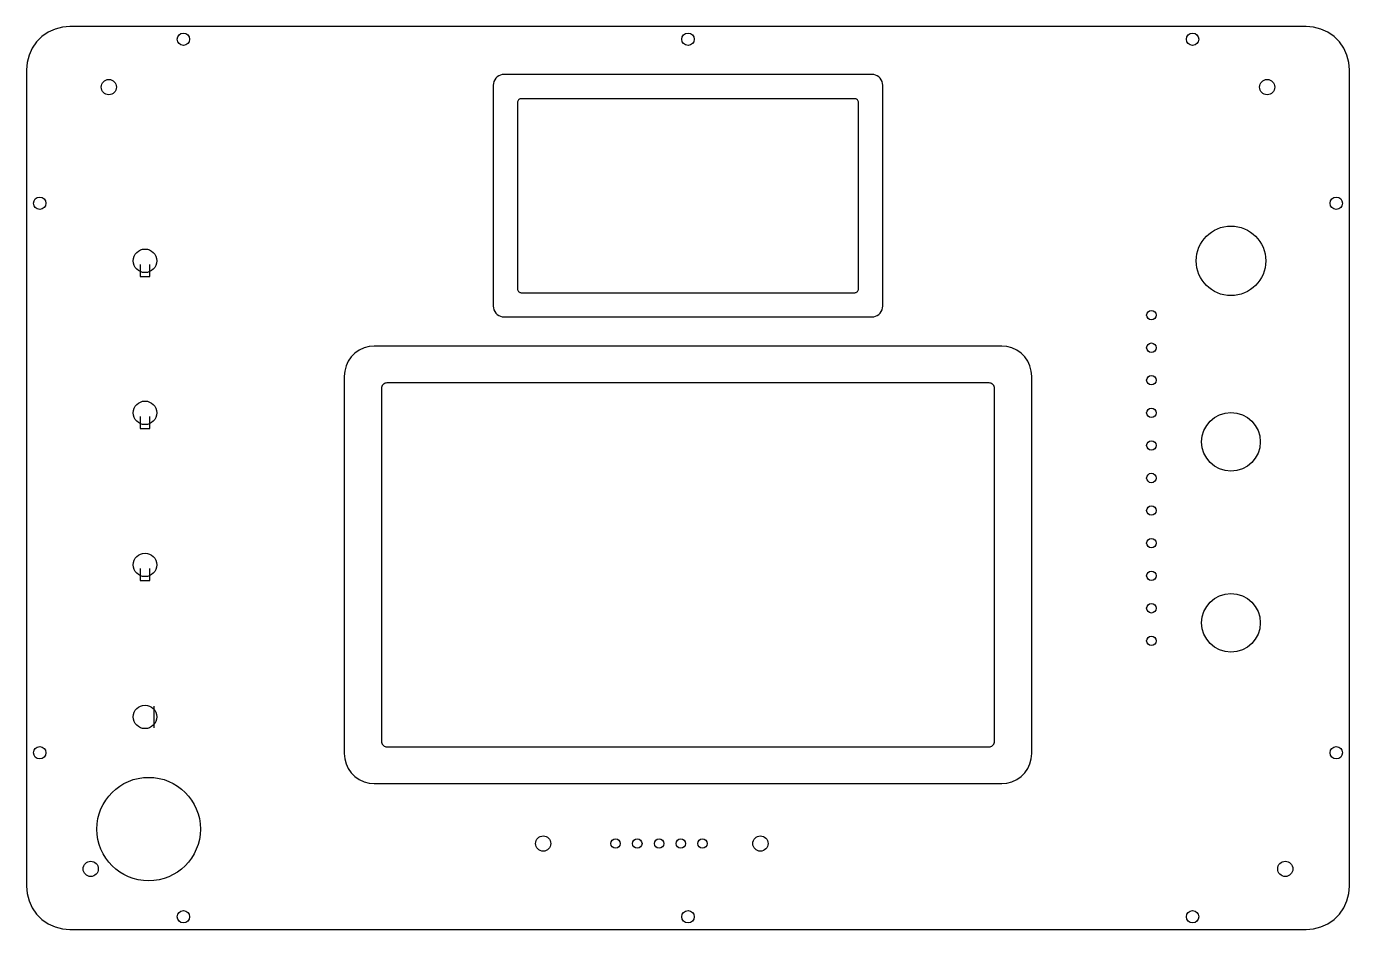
# Model space of a CAD drawing. Header units: millimetres. Extents: x -183 to 183, y -125 to 125.
import ezdxf

# ---------------------------------------------------------------- set-up
doc = ezdxf.new("R2010")
doc.units = ezdxf.units.MM
for name, color, linetype in [('OUTLINE', 7, 'Continuous'), ('POCKET_1MM', 7, 'Continuous'), ('STANDOFF_M3', 7, 'Continuous'), ('THROUGH', 7, 'Continuous')]:
    doc.layers.add(name, color=color, linetype=linetype)

msp = doc.modelspace()

# ---------------------------------------------------------------- linework, layer by layer
at = {"layer": 'OUTLINE'}
msp.add_lwpolyline([(182.75, 112.75), (182.57, 114.83), (182.03, 116.85), (181.14, 118.75), (179.94, 120.46), (178.46, 121.94), (176.75, 123.14), (174.85, 124.03), (172.83, 124.57), (170.75, 124.75), (-170.75, 124.75), (-172.83, 124.57), (-174.85, 124.03), (-176.75, 123.14), (-178.46, 121.94), (-179.94, 120.46), (-181.14, 118.75), (-182.03, 116.85), (-182.57, 114.83), (-182.75, 112.75), (-182.75, -112.75), (-182.57, -114.83), (-182.03, -116.85), (-181.14, -118.75), (-179.94, -120.46), (-178.46, -121.94), (-176.75, -123.14), (-174.85, -124.03), (-172.83, -124.57), (-170.75, -124.75), (170.75, -124.75), (172.83, -124.57), (174.85, -124.03), (176.75, -123.14), (178.46, -121.94), (179.94, -120.46), (181.14, -118.75), (182.03, -116.85), (182.57, -114.83), (182.75, -112.75)], close=True, dxfattribs=at)
at = {"layer": 'POCKET_1MM'}
for points in [[(53.8, 108.5), (53.75, 109.02), (53.61, 109.53), (53.39, 110), (53.09, 110.43), (52.72, 110.8), (52.3, 111.1), (51.82, 111.32), (51.32, 111.45), (50.8, 111.5), (-50.8, 111.5), (-51.32, 111.45), (-51.82, 111.32), (-52.3, 111.1), (-52.72, 110.8), (-53.09, 110.43), (-53.39, 110), (-53.61, 109.53), (-53.75, 109.02), (-53.8, 108.5), (-53.8, 47.5), (-53.75, 46.98), (-53.61, 46.47), (-53.39, 46), (-53.09, 45.57), (-52.72, 45.2), (-52.3, 44.9), (-51.82, 44.68), (-51.32, 44.55), (-50.8, 44.5), (50.8, 44.5), (51.32, 44.55), (51.82, 44.68), (52.3, 44.9), (52.72, 45.2), (53.09, 45.57), (53.39, 46), (53.61, 46.47), (53.75, 46.98), (53.8, 47.5)], [(94.96, 28.12), (94.83, 29.56), (94.46, 30.96), (93.85, 32.27), (93.02, 33.46), (92, 34.48), (90.81, 35.31), (89.5, 35.92), (88.1, 36.29), (86.66, 36.42), (-86.66, 36.42), (-88.1, 36.29), (-89.5, 35.92), (-90.81, 35.31), (-92, 34.48), (-93.02, 33.46), (-93.85, 32.27), (-94.46, 30.96), (-94.83, 29.56), (-94.96, 28.12), (-94.96, -76.12), (-94.83, -77.56), (-94.46, -78.96), (-93.85, -80.27), (-93.02, -81.46), (-92, -82.48), (-90.81, -83.31), (-89.5, -83.92), (-88.1, -84.29), (-86.66, -84.42), (86.66, -84.42), (88.1, -84.29), (89.5, -83.92), (90.81, -83.31), (92, -82.48), (93.02, -81.46), (93.85, -80.27), (94.46, -78.96), (94.83, -77.56), (94.96, -76.12)]]:
    msp.add_lwpolyline(points, close=True, dxfattribs=at)
at = {"layer": 'STANDOFF_M3'}
for centre in [(-160, 108), (160, 108), (-40, -101), (20, -101), (-165, -108), (165, -108)]:
    msp.add_circle(centre, 2.1, dxfattribs=at)
at = {"layer": 'THROUGH'}
msp.add_line((-147.45, -69), (-147.45, -63), dxfattribs=at)
for points in [[(47.09, 103.8), (47.08, 103.97), (47.03, 104.14), (46.96, 104.3), (46.86, 104.44), (46.74, 104.57), (46.59, 104.67), (46.44, 104.74), (46.27, 104.78), (46.09, 104.8), (-46.09, 104.8), (-46.27, 104.78), (-46.44, 104.74), (-46.59, 104.67), (-46.74, 104.57), (-46.86, 104.44), (-46.96, 104.3), (-47.03, 104.14), (-47.08, 103.97), (-47.09, 103.8), (-47.09, 52.2), (-47.08, 52.03), (-47.03, 51.86), (-46.96, 51.7), (-46.86, 51.56), (-46.74, 51.43), (-46.59, 51.33), (-46.44, 51.26), (-46.27, 51.22), (-46.09, 51.2), (46.09, 51.2), (46.27, 51.22), (46.44, 51.26), (46.59, 51.33), (46.74, 51.43), (46.86, 51.56), (46.96, 51.7), (47.03, 51.86), (47.08, 52.03), (47.09, 52.2)], [(84.67, 24.76), (84.65, 25.02), (84.58, 25.27), (84.47, 25.51), (84.32, 25.72), (84.14, 25.9), (83.92, 26.05), (83.69, 26.16), (83.44, 26.23), (83.17, 26.26), (-83.17, 26.26), (-83.44, 26.23), (-83.69, 26.16), (-83.92, 26.05), (-84.14, 25.9), (-84.32, 25.72), (-84.47, 25.51), (-84.58, 25.27), (-84.65, 25.02), (-84.67, 24.76), (-84.67, -72.75), (-84.65, -73.02), (-84.58, -73.27), (-84.47, -73.5), (-84.32, -73.72), (-84.14, -73.9), (-83.92, -74.05), (-83.69, -74.16), (-83.44, -74.23), (-83.17, -74.25), (83.17, -74.25), (83.44, -74.23), (83.69, -74.16), (83.92, -74.05), (84.14, -73.9), (84.32, -73.72), (84.47, -73.5), (84.58, -73.27), (84.65, -73.02), (84.67, -72.75)]]:
    msp.add_lwpolyline(points, close=True, dxfattribs=at)
for points in [[(-151.35, 59), (-151.35, 55.65), (-148.65, 55.65), (-148.65, 59)], [(-151.35, 17), (-151.35, 13.65), (-148.65, 13.65), (-148.65, 17)], [(-151.35, -25), (-151.35, -28.35), (-148.65, -28.35), (-148.65, -25)]]:
    msp.add_lwpolyline(points, dxfattribs=at)
for centre, radius in [((-139.4, 121.2), 1.7), ((0, 121.2), 1.7), ((139.4, 121.2), 1.7), ((-179.1, 75.9), 1.7), ((179.1, 75.9), 1.7), ((150, 60), 9.6), ((-150, 60), 3.25), ((128, 45), 1.3), ((128, 36), 1.3), ((128, 27), 1.3), ((-150, 18), 3.25), ((128, 18), 1.3), ((150, 10), 8.1), ((128, 9), 1.3), ((128, 0), 1.3), ((128, -9), 1.3), ((128, -18), 1.3), ((-150, -24), 3.25), ((128, -27), 1.3), ((150, -40), 8.1), ((128, -36), 1.3), ((128, -45), 1.3), ((-150, -66), 3.25), ((-179.1, -75.9), 1.7), ((179.1, -75.9), 1.7), ((-149, -97), 14.3), ((-20, -101), 1.3), ((-14, -101), 1.3), ((-8, -101), 1.3), ((-2, -101), 1.3), ((4, -101), 1.3), ((-139.4, -121.2), 1.7), ((0, -121.2), 1.7), ((139.4, -121.2), 1.7)]:
    msp.add_circle(centre, radius, dxfattribs=at)

doc.saveas('drawing.dxf')
